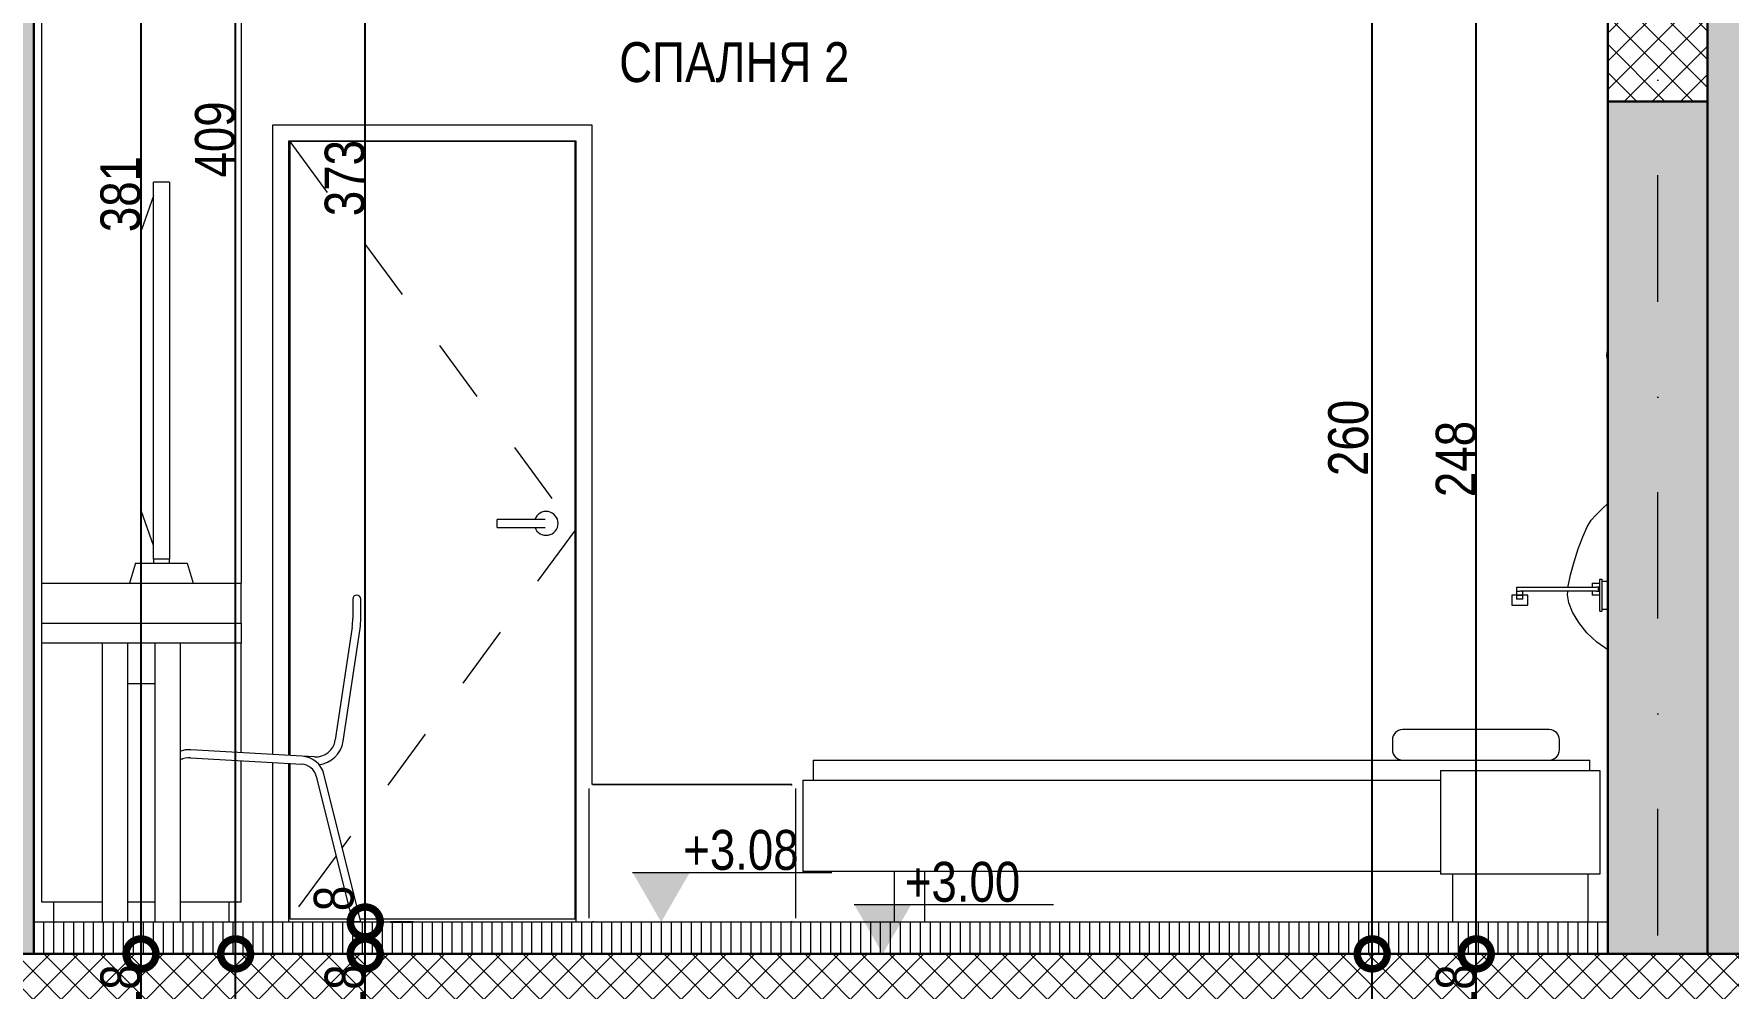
# Model space of a CAD drawing. Header units: centimetres. Extents: x 0 to 25250, y 0 to 2250.
# Drawn here: x 10015.6 to 10440.8, y 1687.4 to 1926.7 of the extents above; entities that cross this region are included whole.
import ezdxf

# ---------------------------------------------------------------- set-up
doc = ezdxf.new("R2010")
doc.units = ezdxf.units.CM
doc.linetypes.add('20-View-1$0$Dash', pattern=[31.75, 15.875, -15.875])
doc.linetypes.add('20-View-1$0$Dash dot', pattern=[79.375, 31.75, -23.8125, 0, -23.8125])
for name, color, linetype, lineweight in [('A-ANNO-DIMS', 7, 'Continuous', 9), ('A-ANNO-NOTE', 7, 'Continuous', 9), ('A-AREA-IDEN', 7, 'Continuous', 9), ('A-DETL', 7, 'Continuous', 9), ('A-DOOR', 7, 'Continuous', 9), ('A-DOOR-FRAM', 7, 'Continuous', 15), ('A-FLOR-FNSH', 7, 'Continuous', 9), ('A-FLOR-LEVL', 7, 'Continuous', 9), ('A-FLOR-PATT', 7, 'Continuous', 9), ('A-WALL', 7, 'Continuous', 9), ('A-WALL-PATT', 7, 'Continuous', 9), ('E-ELEC-EQPM', 7, 'Continuous', 9), ('E-LITE-EQPM', 7, 'Continuous', 9), ('G-ANNO-DIMS', 7, 'Continuous', 9), ('I-FURN', 7, 'Continuous', 9), ('L-PLNT', 7, 'Continuous', 15), ('S-BEAM', 7, 'Continuous', 9), ('S-GRID', 7, 'Continuous', 9)]:
    doc.layers.add(name, color=color, linetype=linetype, lineweight=lineweight)
doc.styles.add('20-View-1$0$Arial Narrow', font='ARIALN.TTF', dxfattribs={"height": 10})
doc.styles.add('20-View-1$0$Arial Narrow_1', font='ARIALN.TTF', dxfattribs={"height": 10})
doc.styles.add('20-View-1$0$Arial Narrow_2', font='ARIALN.TTF', dxfattribs={"height": 10})
doc.dimstyles.new('20-View-1$0$TEC_DIM', dxfattribs={"dimscale": 30.48, "dimtxt": 10.23431, "dimasz": 0.492126, "dimexe": 0.393701, "dimexo": 0.246063, "dimgap": 0, "dimtad": 1, "dimdec": 0, "dimzin": 0, "dimdsep": 46, "dimtxsty": '20-View-1$0$Arial Narrow', "dimblk1": '20-View-1$0$_DotSmall', "dimblk2": '20-View-1$0$_DotSmall', "dimsah": 1, "dimcen": 0.09, "dimazin": 0, "dimtfac": 1, "dimtdec": 4, "dimtix": 1, "dimtmove": 0, "dimatfit": 3, "dimfxl": 1, "dimtvp": 1, "dimtolj": 1, "dimtzin": 0, "dimarcsym": 2})
doc.dimstyles.new('20-View-1$0$TEC_DIM_1', dxfattribs={"dimscale": 30.48, "dimtxt": 10.23431, "dimasz": 0.492126, "dimexe": 0.393701, "dimexo": 0.246063, "dimgap": 0, "dimtad": 1, "dimdec": 0, "dimzin": 0, "dimdsep": 46, "dimtxsty": '20-View-1$0$Arial Narrow_2', "dimblk1": '20-View-1$0$_DotSmall', "dimblk2": '20-View-1$0$_DotSmall', "dimsah": 1, "dimcen": 0.09, "dimazin": 0, "dimtfac": 1, "dimtdec": 4, "dimtix": 1, "dimtmove": 0, "dimatfit": 3, "dimfxl": 1, "dimtvp": 1, "dimtolj": 1, "dimtzin": 0, "dimarcsym": 2})
doc.dimstyles.new('20-View-1$0$TEC_DIM_2', dxfattribs={"dimscale": 30.48, "dimtxt": 10.23431, "dimasz": 0.492126, "dimexe": 0.393701, "dimexo": 0.246063, "dimgap": 0, "dimtad": 1, "dimdec": 0, "dimzin": 0, "dimdsep": 46, "dimtxsty": '20-View-1$0$Arial Narrow', "dimblk1": '20-View-1$0$_DotSmall', "dimblk2": '20-View-1$0$_DotSmall', "dimsah": 1, "dimcen": 0.09, "dimazin": 0, "dimtfac": 1, "dimtdec": 4, "dimtix": 1, "dimtmove": 2, "dimatfit": 3, "dimfxl": 1, "dimtvp": 1, "dimtolj": 1, "dimtzin": 0, "dimarcsym": 2})

# ---------------------------------------------------------------- blocks, each defined once
blk = doc.blocks.new('TEC_DOOR-INT - 80x200-2358330-1-1')
at = {"layer": 'A-DOOR', "linetype": '20-View-1$0$Dash'}
for p, q in [((-1274.94, 503.8), (-1203.34, 406.3)), ((-1203.34, 406.3), (-1261.78, 326.72)), ((-1263.32, 324.63), (-1274.94, 308.8))]:
    blk.add_line(p, q, dxfattribs=at)
at = {"layer": 'A-DOOR', "lineweight": 15}
for p, q in [((-1203.34, 503.8), (-1274.94, 503.8)), ((-1274.94, 503.8), (-1274.94, 349.77)), ((-1203.34, 308.8), (-1203.34, 503.8)), ((-1274.94, 347.76), (-1274.94, 308.8)), ((-1274.94, 308.8), (-1259.37, 308.8)), ((-1257.31, 308.8), (-1203.34, 308.8))]:
    blk.add_line(p, q, dxfattribs=at)
at = {"layer": 'A-DOOR'}
for p, q in [((-1212.34, 409), (-1222.84, 409)), ((-1222.84, 408), (-1222.84, 409)), ((-1222.84, 407), (-1222.84, 408)), ((-1222.84, 407), (-1212.34, 407))]:
    blk.add_line(p, q, dxfattribs=at)
at = {"layer": 'A-DOOR', "flags": 128}
for points in [[(-1210.84, 409), (-1210.84, 409), (-1210.85, 409), (-1210.85, 409), (-1210.86, 409), (-1210.87, 409), (-1210.89, 409), (-1210.9, 409), (-1210.92, 409), (-1210.94, 409), (-1210.96, 409), (-1210.99, 409), (-1211.01, 409), (-1211.04, 409), (-1211.07, 409), (-1211.11, 409), (-1211.14, 409), (-1211.18, 409), (-1211.22, 409), (-1211.26, 409), (-1211.3, 409), (-1211.34, 409), (-1211.39, 409), (-1211.43, 409), (-1211.48, 409), (-1211.53, 409), (-1211.58, 409), (-1211.64, 409), (-1211.69, 409), (-1211.74, 409), (-1211.8, 409), (-1211.86, 409), (-1211.91, 409), (-1211.97, 409), (-1212.03, 409), (-1212.09, 409), (-1212.15, 409), (-1212.21, 409), (-1212.27, 409), (-1212.33, 409), (-1212.34, 409)], [(-1212.34, 407), (-1212.28, 407), (-1212.22, 407), (-1212.16, 407), (-1212.1, 407), (-1212.05, 407), (-1211.99, 407), (-1211.93, 407), (-1211.87, 407), (-1211.82, 407), (-1211.76, 407), (-1211.7, 407), (-1211.65, 407), (-1211.6, 407), (-1211.55, 407), (-1211.5, 407), (-1211.45, 407), (-1211.4, 407), (-1211.35, 407), (-1211.31, 407), (-1211.27, 407), (-1211.23, 407), (-1211.19, 407), (-1211.15, 407), (-1211.11, 407), (-1211.08, 407), (-1211.05, 407), (-1211.02, 407), (-1210.99, 407), (-1210.97, 407), (-1210.95, 407), (-1210.92, 407), (-1210.91, 407), (-1210.89, 407), (-1210.88, 407), (-1210.87, 407), (-1210.86, 407), (-1210.85, 407), (-1210.85, 407), (-1210.84, 407)]]:
    blk.add_lwpolyline(points, dxfattribs=at)
at = {"layer": 'A-DOOR'}
for start, end in [(360, 160.3657), (199.5633, 360)]:
    blk.add_arc((-1210.59, 408), 3, start, end, dxfattribs=at)
at = {"layer": 'A-DOOR-FRAM'}
for p, q in [((-1279.14, 508), (-1199.14, 508)), ((-1279.14, 350.01), (-1279.14, 508)), ((-1199.14, 508), (-1199.14, 342.47)), ((-1275.14, 504), (-1203.14, 504)), ((-1275.14, 349.78), (-1275.14, 504)), ((-1203.14, 504), (-1203.14, 308)), ((-1279.14, 308), (-1279.14, 348.01)), ((-1275.14, 308), (-1275.14, 347.78))]:
    blk.add_line(p, q, dxfattribs=at)
blk = doc.blocks.new('Planting_RPC_Tree_Deciduous - Blue_Berry_Elder-4_5_Meters-1824323-1-1')
at = {"layer": 'L-PLNT', "color": 253, "true_color": 0xaaaaaa}
for p, q in [((-944.39, 450.14), (-944.14, 452.03)), ((-944.19, 448.42), (-944.39, 450.14)), ((-945.43, 411.85), (-944.14, 413)), ((-949.34, 407.13), (-948.3, 408.77)), ((-948.3, 408.77), (-947.1, 410.14)), ((-947.1, 410.14), (-945.43, 411.85)), ((-951.6, 401.61), (-950.47, 404.64)), ((-950.47, 404.64), (-949.34, 407.13)), ((-952.64, 398.33), (-951.6, 401.61)), ((-953.49, 395.12), (-952.64, 398.33)), ((-954.1, 392), (-954.07, 392.26)), ((-954.07, 392.26), (-953.49, 395.12)), ((-954.29, 390.07), (-954.2, 391)), ((-953.95, 388.06), (-954.29, 390.07)), ((-952.99, 385.69), (-953.95, 388.06)), ((-951.46, 383.13), (-952.99, 385.69)), ((-949.42, 380.57), (-951.46, 383.13)), ((-946.93, 378.2), (-949.42, 380.57)), ((-944.14, 376.26), (-946.93, 378.2))]:
    blk.add_line(p, q, dxfattribs=at)
blk = doc.blocks.new('ГАРДЕРОБ - Гардероб-2266786-1-1')
at = {"layer": 'I-FURN', "color": 253, "true_color": 0xaaaaaa}
for p, q in [((-1337.14, 558), (-1287.14, 558)), ((-1337.14, 393), (-1337.14, 558)), ((-1287.14, 558), (-1287.14, 393))]:
    blk.add_line(p, q, dxfattribs=at)
blk = doc.blocks.new('ПРАВОЪГЪЛНА МАСА - 50x130-1336701-1-1')
at = {"layer": 'I-FURN', "color": 253, "true_color": 0xaaaaaa}
for p, q in [((-1337.14, 383), (-1287.14, 383)), ((-1337.14, 377.92), (-1337.14, 383)), ((-1287.14, 383), (-1287.14, 377.92)), ((-1287.14, 377.92), (-1337.14, 377.92)), ((-1321.9, 308), (-1321.9, 377.92)), ((-1315.55, 308), (-1315.55, 377.92)), ((-1308.73, 308), (-1308.73, 377.92)), ((-1302.38, 308), (-1302.38, 377.92)), ((-1308.73, 367.76), (-1315.55, 367.76)), ((-1315.55, 308), (-1321.9, 308)), ((-1302.38, 308), (-1308.73, 308))]:
    blk.add_line(p, q, dxfattribs=at)
blk = doc.blocks.new('Stuhl-13 - Typ1-2266787-1-1')
at = {"layer": 'I-FURN', "color": 253, "true_color": 0xaaaaaa}
for p, q in [((-1259.11, 389.01), (-1259.11, 384.14)), ((-1257.11, 384.14), (-1257.11, 389.01)), ((-1259.27, 381.93), (-1263.5, 353.66)), ((-1261.52, 353.36), (-1257.3, 381.63)), ((-1299.85, 349.21), (-1271.94, 347.59)), ((-1271.82, 349.59), (-1299.74, 351.21)), ((-1268.73, 349.41), (-1271.82, 349.59)), ((-1268.29, 344.56), (-1259.17, 308.01)), ((-1257.11, 308.01), (-1266.35, 345.05)), ((-1257.11, 308.01), (-1259.17, 308.01))]:
    blk.add_line(p, q, dxfattribs=at)
for centre, radius, start, end in [((-1258.11, 389.01), 1, 0, 180), ((-1274.11, 384.14), 15, 351.5, 0), ((-1274.11, 384.14), 17, 351.5, 360), ((-1268.44, 354.4), 5, 266.6697, 351.5), ((-1268.44, 354.4), 7, 276.3625, 351.5), ((-1300.14, 344.22), 5, 86.6697, 117.1838), ((-1300.14, 344.22), 7, 86.6697, 108.7161), ((-1300.14, 344.22), 7, 86.6697, 108.0205), ((-1300.14, 344.22), 5, 108.0205, 111.0944), ((-1272.17, 343.6), 6, 14, 86.6697), ((-1272.17, 343.6), 4, 14, 86.6697)]:
    blk.add_arc(centre, radius, start, end, dxfattribs=at)
blk = doc.blocks.new('ШКАФ - ШКАФ-2266788-1-1')
at = {"layer": 'I-FURN', "color": 253, "true_color": 0xaaaaaa}
for p, q in [((-1337.14, 393), (-1287.14, 393)), ((-1337.14, 383), (-1337.14, 393)), ((-1287.14, 383), (-1287.14, 393)), ((-1337.14, 313), (-1337.14, 377.92)), ((-1287.14, 350.48), (-1287.14, 377.92)), ((-1287.14, 313), (-1287.14, 348.47)), ((-1321.9, 313), (-1337.14, 313)), ((-1334.14, 308), (-1334.14, 313)), ((-1308.73, 313), (-1315.55, 313)), ((-1287.14, 313), (-1302.38, 313)), ((-1290.14, 308), (-1290.14, 313))]:
    blk.add_line(p, q, dxfattribs=at)
blk = doc.blocks.new('TV - 65 Zoll-2242998-1-1')
at = {"layer": 'E-ELEC-EQPM', "color": 253, "true_color": 0xaaaaaa}
for p, q in [((-1309.14, 399), (-1309.14, 493.6)), ((-1305.14, 493.6), (-1309.14, 493.6)), ((-1305.14, 493.6), (-1305.14, 399)), ((-1309.14, 490.17), (-1312.14, 481.6)), ((-1312.14, 411), (-1312.14, 481.6)), ((-1309.14, 402.43), (-1312.14, 411)), ((-1313.64, 398), (-1315.14, 393)), ((-1309.14, 399), (-1309.14, 398)), ((-1305.14, 399), (-1309.14, 399)), ((-1305.14, 398), (-1305.14, 399)), ((-1300.64, 398), (-1299.14, 393))]:
    blk.add_line(p, q, dxfattribs=at)
at = {"layer": 'E-ELEC-EQPM', "color": 253, "true_color": 0xaaaaaa, "flags": 128}
for points in [[(-1313.64, 398), (-1313.42, 398), (-1312.77, 398), (-1311.74, 398), (-1310.39, 398), (-1308.83, 398), (-1307.14, 398)], [(-1307.14, 398), (-1305.46, 398), (-1303.89, 398), (-1302.55, 398), (-1301.51, 398), (-1300.86, 398), (-1300.64, 398)]]:
    blk.add_lwpolyline(points, dxfattribs=at)
blk = doc.blocks.new('ЛЕГЛО - ДВОЙНО - 200x200cm-2336733-1-1')
at = {"layer": 'I-FURN', "color": 253, "true_color": 0xaaaaaa}
for p, q in [((-998.21, 353.72), (-998.21, 351.18)), ((-958.84, 356.26), (-995.67, 356.26)), ((-956.3, 351.18), (-956.3, 353.72)), ((-1143.6, 348.64), (-1143.6, 343.56)), ((-1143.6, 348.64), (-1141.06, 348.64)), ((-1141.06, 348.64), (-951.22, 348.64)), ((-986.14, 346), (-946.14, 346)), ((-986.14, 346), (-986.14, 320)), ((-951.22, 348.64), (-948.68, 348.64)), ((-948.68, 346), (-948.68, 348.64)), ((-946.14, 346), (-946.14, 320)), ((-1146.14, 343.56), (-986.14, 343.56)), ((-1146.14, 343.56), (-1146.14, 320.7)), ((-986.14, 320.7), (-1146.14, 320.7)), ((-1123.28, 320.7), (-1123.28, 309.47)), ((-1115.66, 320.7), (-1115.66, 309.47)), ((-946.14, 320), (-986.14, 320)), ((-983.14, 320), (-983.14, 308)), ((-949.14, 320), (-949.14, 308)), ((-1123.28, 309.47), (-1123.28, 308)), ((-1115.66, 309.47), (-1115.66, 308))]:
    blk.add_line(p, q, dxfattribs=at)
for centre, start, end in [((-995.67, 353.72), 90, 180), ((-958.84, 353.72), 0, 90), ((-995.67, 351.18), 180, 270), ((-958.84, 351.18), 270, 0)]:
    blk.add_arc(centre, 2.54, start, end, dxfattribs=at)
blk = doc.blocks.new('SOFA-BEDROOM - 1000 x 1000-2337895-1-1')
at = {"layer": 'I-FURN', "color": 253, "true_color": 0xaaaaaa}
for p, q in [((-1199.91, 341.5), (-1199.91, 309)), ((-1198.91, 342.5), (-1198.91, 342.31)), ((-1198.91, 342.5), (-1197.44, 342.5)), ((-1150.38, 342.5), (-1197.44, 342.5)), ((-1150.38, 342.5), (-1197.44, 342.5)), ((-1197.44, 342.5), (-1150.38, 342.5)), ((-1150.38, 342.5), (-1148.91, 342.5)), ((-1148.91, 342.27), (-1148.91, 342.5)), ((-1147.91, 309), (-1147.91, 341.5)), ((-1198.91, 308.23), (-1198.91, 308)), ((-1148.91, 308), (-1148.91, 308.19))]:
    blk.add_line(p, q, dxfattribs=at)
at = {"layer": 'I-FURN', "color": 253, "true_color": 0xaaaaaa, "flags": 128}
for points in [[(-1197.44, 342.5), (-1197.5, 342.5), (-1197.56, 342.5), (-1197.62, 342.5), (-1197.67, 342.5), (-1197.73, 342.5), (-1197.79, 342.5), (-1197.85, 342.5), (-1197.9, 342.5), (-1197.96, 342.5), (-1198.01, 342.5), (-1198.07, 342.5), (-1198.12, 342.5), (-1198.17, 342.5), (-1198.22, 342.5), (-1198.27, 342.5), (-1198.32, 342.5), (-1198.36, 342.5), (-1198.41, 342.5), (-1198.45, 342.5), (-1198.49, 342.5), (-1198.53, 342.5), (-1198.57, 342.5), (-1198.61, 342.5), (-1198.64, 342.5), (-1198.68, 342.5), (-1198.71, 342.5), (-1198.74, 342.5), (-1198.76, 342.5), (-1198.79, 342.5), (-1198.81, 342.5), (-1198.83, 342.5), (-1198.85, 342.5), (-1198.86, 342.5), (-1198.88, 342.5), (-1198.89, 342.5), (-1198.9, 342.5), (-1198.9, 342.5), (-1198.91, 342.5), (-1198.91, 342.5)], [(-1148.91, 342.5), (-1148.91, 342.5), (-1148.91, 342.5), (-1148.92, 342.5), (-1148.93, 342.5), (-1148.94, 342.5), (-1148.95, 342.5), (-1148.97, 342.5), (-1148.98, 342.5), (-1149, 342.5), (-1149.02, 342.5), (-1149.05, 342.5), (-1149.07, 342.5), (-1149.1, 342.5), (-1149.13, 342.5), (-1149.17, 342.5), (-1149.2, 342.5), (-1149.24, 342.5), (-1149.27, 342.5), (-1149.31, 342.5), (-1149.35, 342.5), (-1149.4, 342.5), (-1149.44, 342.5), (-1149.49, 342.5), (-1149.54, 342.5), (-1149.58, 342.5), (-1149.63, 342.5), (-1149.69, 342.5), (-1149.74, 342.5), (-1149.79, 342.5), (-1149.85, 342.5), (-1149.9, 342.5), (-1149.96, 342.5), (-1150.01, 342.5), (-1150.07, 342.5), (-1150.13, 342.5), (-1150.19, 342.5), (-1150.25, 342.5), (-1150.3, 342.5), (-1150.36, 342.5), (-1150.38, 342.5)]]:
    blk.add_lwpolyline(points, dxfattribs=at)
blk = doc.blocks.new('Structural Framing 9 - Structural Framing 9-2376965-1-1')
at = {"layer": 'S-BEAM'}
h = blk.add_hatch(dxfattribs=at)
h.set_pattern_fill('FP1_11', color=256, style=0, pattern_type=2)
h.set_pattern_definition([(45, (-985.806, 295.661), (-3.53553, 3.53553), []), (135, (-985.806, 295.661), (-3.53553, -3.53553), [])])
h.paths.add_polyline_path([(-919.14, 513.85), (-919.14, 539.86), (-944.14, 548.28), (-944.14, 513.85), (-922.58, 513.85)])
at = {"layer": 'A-DETL', "color": 7, "lineweight": 30}
for p, q in [((-919.14, 513.85), (-919.14, 539.86)), ((-944.14, 513.85), (-919.14, 513.85))]:
    blk.add_line(p, q, dxfattribs=at)
at = {"layer": 'S-BEAM', "lineweight": 30}
blk.add_line((-944.14, 548.28), (-944.14, 513.85), dxfattribs=at)
blk = doc.blocks.new('Spot Elevations - ELEVATION_PROJECT-150941-1-1')
at = {"layer": 'A-ANNO-NOTE'}
blk.add_hatch(color=256, dxfattribs=at).paths.add_polyline_path([(-1581.3, 312.39), (-1566.99, 312.39), (-1574.14, 300)])
blk.add_line((-1581.3, 312.39), (-1531.3, 312.39), dxfattribs=at)
blk = doc.blocks.new('20-View-1$0$_DotSmall')
at = {"color": 0, "linetype": 'ByBlock', "const_width": 0.5}
blk.add_lwpolyline([(-0.0625, 0, 1), (0.0625, 0, 1)], format="xyb", close=True, dxfattribs=at)
blk = doc.blocks.new('*D2979')
at = {"layer": 'A-ANNO-DIMS', "color": 0, "lineweight": -2, "transparency": 16777216}
for p, q in [((10042.5, 1677.96), (10042.5, 1695.96)), ((10047.35, 1695.96), (10054.5, 1695.96)), ((10047.35, 1677.96), (10054.5, 1677.96))]:
    blk.add_line(p, q, dxfattribs=at)
at = {"layer": 'A-ANNO-DIMS', "color": 0, "lineweight": -2, "transparency": 16777216, "xscale": 15, "yscale": 15, "zscale": 15}
for p, rotation in [((10042.5, 1695.96), 90), ((10042.5, 1677.96), 270)]:
    blk.add_blockref('20-View-1$0$_DotSmall', p, dxfattribs=dict(at, rotation=rotation))
at = {"layer": 'A-ANNO-DIMS', "color": 0, "transparency": 16777216, "insert": (10037.39, 1686.96), "char_height": 10, "width": 15.2053, "attachment_point": 5, "rotation": 90, "style": '20-View-1$0$Arial Narrow'}
blk.add_mtext('\\A1;18', dxfattribs=at)
blk = doc.blocks.new('*D2980')
at = {"layer": 'A-ANNO-DIMS', "color": 0, "lineweight": -2, "transparency": 16777216}
for p, q in [((10023.12, 2077.17), (10054.5, 2077.17)), ((10042.5, 1695.96), (10042.5, 2077.17)), ((10047.35, 1695.96), (10054.5, 1695.96))]:
    blk.add_line(p, q, dxfattribs=at)
at = {"layer": 'A-ANNO-DIMS', "color": 0, "lineweight": -2, "transparency": 16777216, "xscale": 15, "yscale": 15, "zscale": 15}
for p, rotation in [((10042.5, 2077.17), 90), ((10042.5, 1695.96), 270)]:
    blk.add_blockref('20-View-1$0$_DotSmall', p, dxfattribs=dict(at, rotation=rotation))
at = {"layer": 'A-ANNO-DIMS', "color": 0, "transparency": 16777216, "insert": (10037.39, 1886.57), "char_height": 10, "width": 22.8079, "attachment_point": 5, "rotation": 90, "style": '20-View-1$0$Arial Narrow'}
blk.add_mtext('\\A1;381', dxfattribs=at)
blk = doc.blocks.new('*D2982')
at = {"layer": 'A-ANNO-DIMS', "color": 0, "lineweight": -2, "transparency": 16777216}
for p, q in [((10066.24, 1395.96), (10066.24, 1695.96)), ((10071.08, 1695.96), (10078.24, 1695.96)), ((10071.08, 1395.96), (10078.24, 1395.96))]:
    blk.add_line(p, q, dxfattribs=at)
at = {"layer": 'A-ANNO-DIMS', "color": 0, "lineweight": -2, "transparency": 16777216, "xscale": 15, "yscale": 15, "zscale": 15}
for p, rotation in [((10066.24, 1695.96), 90), ((10066.24, 1395.96), 270)]:
    blk.add_blockref('20-View-1$0$_DotSmall', p, dxfattribs=dict(at, rotation=rotation))
at = {"layer": 'A-ANNO-DIMS', "color": 0, "transparency": 16777216, "insert": (10061.13, 1545.96), "char_height": 10, "width": 22.8079, "attachment_point": 5, "rotation": 90, "style": '20-View-1$0$Arial Narrow'}
blk.add_mtext('\\A1;300', dxfattribs=at)
blk = doc.blocks.new('*D2983')
at = {"layer": 'A-ANNO-DIMS', "color": 0, "lineweight": -2, "transparency": 16777216}
for p, q in [((9998.12, 2104.58), (10078.24, 2104.58)), ((10066.24, 1695.96), (10066.24, 2104.58)), ((10071.08, 1695.96), (10078.24, 1695.96))]:
    blk.add_line(p, q, dxfattribs=at)
at = {"layer": 'A-ANNO-DIMS', "color": 0, "lineweight": -2, "transparency": 16777216, "xscale": 15, "yscale": 15, "zscale": 15}
for p, rotation in [((10066.24, 2104.58), 90), ((10066.24, 1695.96), 270)]:
    blk.add_blockref('20-View-1$0$_DotSmall', p, dxfattribs=dict(at, rotation=rotation))
at = {"layer": 'A-ANNO-DIMS', "color": 0, "transparency": 16777216, "insert": (10061.13, 1900.27), "char_height": 10, "width": 22.8079, "attachment_point": 5, "rotation": 90, "style": '20-View-1$0$Arial Narrow'}
blk.add_mtext('\\A1;409', dxfattribs=at)
blk = doc.blocks.new('*D2986')
at = {"layer": 'A-ANNO-DIMS', "color": 0, "lineweight": -2, "transparency": 16777216}
for p, q in [((10378.12, 1695.96), (10365.59, 1695.96)), ((10377.59, 1677.96), (10377.59, 1695.96)), ((10382.44, 1677.96), (10389.59, 1677.96))]:
    blk.add_line(p, q, dxfattribs=at)
at = {"layer": 'A-ANNO-DIMS', "color": 0, "lineweight": -2, "transparency": 16777216, "xscale": 15, "yscale": 15, "zscale": 15}
for p, rotation in [((10377.59, 1695.96), 90), ((10377.59, 1677.96), 270)]:
    blk.add_blockref('20-View-1$0$_DotSmall', p, dxfattribs=dict(at, rotation=rotation))
at = {"layer": 'A-ANNO-DIMS', "color": 0, "transparency": 16777216, "insert": (10372.49, 1686.96), "char_height": 10, "width": 15.2053, "attachment_point": 5, "rotation": 90, "style": '20-View-1$0$Arial Narrow'}
blk.add_mtext('\\A1;18', dxfattribs=at)
blk = doc.blocks.new('*D2987')
at = {"layer": 'A-ANNO-DIMS', "color": 0, "lineweight": -2, "transparency": 16777216}
for p, q in [((10403.12, 1944.24), (10365.59, 1944.24)), ((10377.59, 1695.96), (10377.59, 1944.24)), ((10378.12, 1695.96), (10365.59, 1695.96))]:
    blk.add_line(p, q, dxfattribs=at)
at = {"layer": 'A-ANNO-DIMS', "color": 0, "lineweight": -2, "transparency": 16777216, "xscale": 15, "yscale": 15, "zscale": 15}
for p, rotation in [((10377.59, 1944.24), 90), ((10377.59, 1695.96), 270)]:
    blk.add_blockref('20-View-1$0$_DotSmall', p, dxfattribs=dict(at, rotation=rotation))
at = {"layer": 'A-ANNO-DIMS', "color": 0, "transparency": 16777216, "insert": (10372.49, 1820.1), "char_height": 10, "width": 22.8079, "attachment_point": 5, "rotation": 90, "style": '20-View-1$0$Arial Narrow'}
blk.add_mtext('\\A1;248', dxfattribs=at)
blk = doc.blocks.new('*D2989')
at = {"layer": 'A-ANNO-DIMS', "color": 0, "lineweight": -2, "transparency": 16777216}
for p, q in [((10351.48, 1395.96), (10351.48, 1695.96)), ((10356.33, 1695.96), (10363.48, 1695.96)), ((10356.33, 1395.96), (10363.48, 1395.96))]:
    blk.add_line(p, q, dxfattribs=at)
at = {"layer": 'A-ANNO-DIMS', "color": 0, "lineweight": -2, "transparency": 16777216, "xscale": 15, "yscale": 15, "zscale": 15}
for p, rotation in [((10351.48, 1695.96), 90), ((10351.48, 1395.96), 270)]:
    blk.add_blockref('20-View-1$0$_DotSmall', p, dxfattribs=dict(at, rotation=rotation))
at = {"layer": 'A-ANNO-DIMS', "color": 0, "transparency": 16777216, "insert": (10346.38, 1545.96), "char_height": 10, "width": 22.8079, "attachment_point": 5, "rotation": 90, "style": '20-View-1$0$Arial Narrow'}
blk.add_mtext('\\A1;300', dxfattribs=at)
blk = doc.blocks.new('*D2990')
at = {"layer": 'A-ANNO-DIMS', "color": 0, "lineweight": -2, "transparency": 16777216}
for p, q in [((10428.12, 1954.82), (10339.48, 1954.82)), ((10351.48, 1695.96), (10351.48, 1954.82)), ((10356.33, 1695.96), (10363.48, 1695.96))]:
    blk.add_line(p, q, dxfattribs=at)
at = {"layer": 'A-ANNO-DIMS', "color": 0, "lineweight": -2, "transparency": 16777216, "xscale": 15, "yscale": 15, "zscale": 15}
for p, rotation in [((10351.48, 1954.82), 90), ((10351.48, 1695.96), 270)]:
    blk.add_blockref('20-View-1$0$_DotSmall', p, dxfattribs=dict(at, rotation=rotation))
at = {"layer": 'A-ANNO-DIMS', "color": 0, "transparency": 16777216, "insert": (10345.52, 1825.39), "char_height": 10, "width": 22.8079, "attachment_point": 5, "rotation": 90, "style": '20-View-1$0$Arial Narrow_2'}
blk.add_mtext('\\A1;\u200e260', dxfattribs=at)
blk = doc.blocks.new('*D3013')
at = {"layer": 'A-ANNO-DIMS', "color": 0, "lineweight": -2, "transparency": 16777216}
for p, q in [((10098.78, 1677.96), (10098.78, 1695.96)), ((10103.63, 1695.96), (10110.78, 1695.96)), ((10103.63, 1677.96), (10110.78, 1677.96))]:
    blk.add_line(p, q, dxfattribs=at)
at = {"layer": 'A-ANNO-DIMS', "color": 0, "lineweight": -2, "transparency": 16777216, "xscale": 15, "yscale": 15, "zscale": 15}
for p, rotation in [((10098.78, 1695.96), 90), ((10098.78, 1677.96), 270)]:
    blk.add_blockref('20-View-1$0$_DotSmall', p, dxfattribs=dict(at, rotation=rotation))
at = {"layer": 'A-ANNO-DIMS', "color": 0, "transparency": 16777216, "insert": (10093.67, 1686.96), "char_height": 10, "width": 15.2053, "attachment_point": 5, "rotation": 90, "style": '20-View-1$0$Arial Narrow'}
blk.add_mtext('\\A1;18', dxfattribs=at)
blk = doc.blocks.new('*D3014')
at = {"layer": 'A-ANNO-DIMS', "color": 0, "lineweight": -2, "transparency": 16777216}
for p, q in [((10098.78, 1695.96), (10098.78, 1703.97)), ((10105.15, 1703.97), (10110.78, 1703.97)), ((10103.63, 1695.96), (10110.78, 1695.96))]:
    blk.add_line(p, q, dxfattribs=at)
at = {"layer": 'A-ANNO-DIMS', "color": 0, "lineweight": -2, "transparency": 16777216, "xscale": 15, "yscale": 15, "zscale": 15}
for p, rotation in [((10098.78, 1703.97), 90), ((10098.78, 1695.96), 270)]:
    blk.add_blockref('20-View-1$0$_DotSmall', p, dxfattribs=dict(at, rotation=rotation))
at = {"layer": 'A-ANNO-DIMS', "color": 0, "transparency": 16777216, "insert": (10085.85, 1706.68), "char_height": 10, "width": 7.6026, "attachment_point": 1, "rotation": 90, "line_spacing_factor": 0.974696, "style": '20-View-1$0$Arial Narrow'}
blk.add_mtext('\\A1;8', dxfattribs=at)
blk = doc.blocks.new('*D3015')
at = {"layer": 'A-ANNO-DIMS', "color": 0, "lineweight": -2, "transparency": 16777216}
for p, q in [((10023.12, 2077.17), (10110.78, 2077.17)), ((10098.78, 1703.97), (10098.78, 2077.17)), ((10105.15, 1703.97), (10110.78, 1703.97))]:
    blk.add_line(p, q, dxfattribs=at)
at = {"layer": 'A-ANNO-DIMS', "color": 0, "lineweight": -2, "transparency": 16777216, "xscale": 15, "yscale": 15, "zscale": 15}
for p, rotation in [((10098.78, 2077.17), 90), ((10098.78, 1703.97), 270)]:
    blk.add_blockref('20-View-1$0$_DotSmall', p, dxfattribs=dict(at, rotation=rotation))
at = {"layer": 'A-ANNO-DIMS', "color": 0, "transparency": 16777216, "insert": (10093.67, 1890.57), "char_height": 10, "width": 22.8079, "attachment_point": 5, "rotation": 90, "style": '20-View-1$0$Arial Narrow'}
blk.add_mtext('\\A1;373', dxfattribs=at)
blk = doc.blocks.new('Nachttisch-Leuchte Gelenkarm - 470lm _ 3200K _ 220x420-1642099-1-1')
at = {"layer": 'E-LITE-EQPM', "color": 8, "lineweight": 5, "true_color": 0x7d7d7d}
for p, q in [((-946.14, 388.4), (-946.21, 388.4)), ((-946.21, 387.9), (-946.21, 387.9)), ((-946.21, 387.9), (-946.21, 387.9)), ((-946.21, 387.4), (-946.14, 387.4))]:
    blk.add_line(p, q, dxfattribs=at)
blk = doc.blocks.new('Nachttisch-Leuchte Gelenkarm - 470lm _ 3200K _ 220x420-1674104-1-1')
at = {"layer": 'E-LITE-EQPM', "lineweight": 5}
for p, q in [((-967.07, 392), (-967.07, 391)), ((-967.07, 392), (-965.73, 392)), ((-965.73, 392), (-946.96, 392)), ((-948.07, 393), (-948.07, 392)), ((-948.07, 393), (-947.27, 393)), ((-947.27, 393), (-946.27, 393)), ((-946.27, 392), (-946.96, 392)), ((-946.47, 391), (-946.47, 392)), ((-946.27, 393), (-946.27, 392)), ((-946.14, 386), (-946.14, 394)), ((-946.14, 394), (-945.64, 394)), ((-945.64, 394), (-945.64, 386)), ((-945.64, 393.5), (-944.14, 393.5)), ((-967.07, 390), (-968.27, 390)), ((-968.27, 390), (-968.27, 387.5)), ((-968.27, 387.5), (-964.27, 387.5)), ((-967.07, 391), (-967.07, 390)), ((-967.05, 391), (-967.07, 391)), ((-966.27, 390), (-967.07, 390)), ((-967.07, 390), (-967.07, 389)), ((-967.07, 390), (-965.47, 390)), ((-965.47, 389), (-967.07, 389)), ((-966.98, 391), (-967.04, 391)), ((-966.83, 391), (-966.77, 391)), ((-966.7, 391), (-966.77, 391)), ((-966.67, 391), (-966.52, 391)), ((-966.47, 391), (-966.31, 391)), ((-966.1, 391), (-966.27, 391)), ((-965.47, 390), (-966.27, 390)), ((-965.91, 391), (-966.06, 391)), ((-965.87, 391), (-965.8, 391)), ((-965.73, 391), (-965.8, 391)), ((-946.96, 391), (-965.7, 391)), ((-965.47, 390), (-965.47, 391)), ((-964.27, 390), (-965.47, 390)), ((-965.47, 389), (-965.47, 390)), ((-964.27, 387.5), (-964.27, 390)), ((-948.07, 391), (-948.07, 390)), ((-947.27, 390), (-948.07, 390)), ((-946.27, 390), (-947.27, 390)), ((-946.96, 391), (-946.27, 391)), ((-946.27, 391), (-946.27, 390)), ((-946.14, 388.4), (-946.21, 388.4)), ((-946.21, 387.9), (-946.21, 387.9)), ((-946.21, 387.9), (-946.21, 387.9)), ((-946.21, 387.4), (-946.14, 387.4)), ((-946.14, 386), (-945.64, 386)), ((-945.64, 386.5), (-944.14, 386.5))]:
    blk.add_line(p, q, dxfattribs=at)

msp = doc.modelspace()

# ---------------------------------------------------------------- hatches: boundary and pattern name
at = {"layer": 'A-FLOR-PATT', "true_color": 0x787878}
h = msp.add_hatch(dxfattribs=at)
h.set_pattern_fill('FP1_6', color=8, style=0, pattern_type=2)
h.set_pattern_definition([(270, (10390.6187, 1703.965), (2.5, 2e-16), [])])
h.paths.add_polyline_path([(10015.62, 1695.96), (10410.62, 1695.96), (10410.62, 1703.96), (10015.62, 1703.96)])
h.paths.add_polyline_path([(9618.52, 1695.96), (9990.62, 1695.96), (9990.62, 1703.96), (9595.62, 1703.96), (9595.62, 1695.96)])
at = {"layer": 'A-FLOR-PATT', "true_color": 0xffff80}
msp.add_hatch(color=51, dxfattribs=at).paths.add_polyline_path([(10435.62, 1695.96), (10625.62, 1695.96), (10625.62, 1703.96), (10435.62, 1703.96)])
at = {"layer": 'A-FLOR-PATT'}
h = msp.add_hatch(dxfattribs=at)
h.set_pattern_fill('FP1_11', color=256, style=0, pattern_type=2)
h.set_pattern_definition([(45, (10368.9557, 1691.626), (-3.535534, 3.535534), []), (135, (10368.9557, 1691.626), (-3.535534, -3.535534), [])])
h.paths.add_polyline_path([(10267.89, 1677.96), (11130.62, 1677.96), (11130.62, 1695.96), (9570.62, 1695.96), (9570.62, 1677.96), (10263.98, 1677.96)])
at = {"layer": 'A-WALL-PATT', "true_color": 0x808080}
for points in [[(9990.62, 1695.96), (10015.62, 1695.96), (10015.62, 2020.58), (9990.62, 2020.58), (9990.62, 1703.96)], [(10432.19, 1695.96), (10435.62, 1695.96), (10435.62, 1909.82), (10410.62, 1909.82), (10410.62, 1695.96)]]:
    msp.add_hatch(color=8, dxfattribs=at).paths.add_polyline_path(points)
at = {"layer": 'A-WALL-PATT', "lineweight": 5, "true_color": 0xffff80}
msp.add_hatch(color=51, dxfattribs=at).paths.add_polyline_path([(10450.62, 1703.96), (10450.62, 1949.77), (10435.62, 1954.82), (10435.62, 1703.96), (10447.83, 1703.96)])

# ---------------------------------------------------------------- linework, layer by layer
at = {"layer": 'A-FLOR-FNSH'}
for p, q in [((10032.86, 1703.96), (10015.62, 1703.96)), ((10046.03, 1703.96), (10039.21, 1703.96)), ((10410.62, 1703.96), (10052.38, 1703.96))]:
    msp.add_line(p, q, dxfattribs=at)
at = {"layer": 'A-FLOR-FNSH', "lineweight": 30}
for p, q in [((10015.62, 1703.96), (10015.62, 1695.96)), ((11113.62, 1695.96), (9570.62, 1695.96))]:
    msp.add_line(p, q, dxfattribs=at)
at = {"layer": 'A-FLOR-LEVL', "linetype": '20-View-1$0$Dash'}
msp.add_line((9473.2, 1695.96), (11311.87, 1695.96), dxfattribs=at)
at = {"layer": 'A-WALL', "lineweight": 30}
for p, q in [((10015.62, 1703.96), (10015.62, 2020.58)), ((10410.62, 1909.82), (10410.62, 1695.96)), ((10435.62, 1909.82), (10435.62, 1695.96))]:
    msp.add_line(p, q, dxfattribs=at)
at = {"layer": 'A-WALL'}
for p, q in [((10435.62, 1935.83), (10435.62, 1909.82)), ((10435.62, 1909.82), (10410.62, 1909.82)), ((10075.62, 1745.98), (10075.62, 1903.96)), ((10075.62, 1903.96), (10155.62, 1903.96)), ((10155.62, 1903.96), (10155.62, 1738.43)), ((10075.62, 1703.96), (10075.62, 1743.97))]:
    msp.add_line(p, q, dxfattribs=at)
at = {"layer": 'S-GRID', "color": 1, "linetype": '20-View-1$0$Dash dot', "lineweight": 18, "true_color": 0xff0000}
msp.add_line((10423.12, 1303.22), (10423.12, 2048.06), dxfattribs=at)

# ---------------------------------------------------------------- block references
at = {"layer": 'A-DETL', "color": 7, "lineweight": 30}
msp.add_blockref('Structural Framing 9 - Structural Framing 9-2376965-1-1', (11354.76, 1395.96), dxfattribs=at)
at = {"layer": 'A-DOOR'}
msp.add_blockref('TEC_DOOR-INT - 80x200-2358330-1-1', (11354.76, 1395.96), dxfattribs=at)
at = {"layer": 'E-ELEC-EQPM', "color": 253, "true_color": 0xaaaaaa}
msp.add_blockref('TV - 65 Zoll-2242998-1-1', (11354.76, 1395.96), dxfattribs=at)
at = {"layer": 'E-LITE-EQPM', "lineweight": 5}
for name in ['Nachttisch-Leuchte Gelenkarm - 470lm _ 3200K _ 220x420-1674104-1-1', 'Nachttisch-Leuchte Gelenkarm - 470lm _ 3200K _ 220x420-1642099-1-1']:
    msp.add_blockref(name, (11354.76, 1395.96), dxfattribs=at)
at = {"layer": 'G-ANNO-DIMS'}
for p in [(11747.18, 1403.96), (11802.79, 1395.96)]:
    msp.add_blockref('Spot Elevations - ELEVATION_PROJECT-150941-1-1', p, dxfattribs=at)
at = {"layer": 'I-FURN', "color": 253, "true_color": 0xaaaaaa}
for name in ['ГАРДЕРОБ - Гардероб-2266786-1-1', 'ШКАФ - ШКАФ-2266788-1-1', 'Stuhl-13 - Typ1-2266787-1-1', 'ПРАВОЪГЪЛНА МАСА - 50x130-1336701-1-1', 'ЛЕГЛО - ДВОЙНО - 200x200cm-2336733-1-1', 'SOFA-BEDROOM - 1000 x 1000-2337895-1-1']:
    msp.add_blockref(name, (11354.76, 1395.96), dxfattribs=at)
at = {"layer": 'L-PLNT', "color": 253, "true_color": 0xaaaaaa}
msp.add_blockref('Planting_RPC_Tree_Deciduous - Blue_Berry_Elder-4_5_Meters-1824323-1-1', (11354.76, 1395.96), dxfattribs=at)

# ---------------------------------------------------------------- texts
at = {"layer": 'A-AREA-IDEN', "insert": (10191.39, 1914.52), "char_height": 10, "width": 58.9, "attachment_point": 8, "line_spacing_factor": 0.949189, "style": '20-View-1$0$Arial Narrow_1'}
msp.add_mtext('\\pt63.5,127,190.5,254,317.5,381,444.5,508,571.5,635,698.5,762,825.5,889,952.5,1016,1079.5,1143,1206.5,1270,1333.5,1397,1460.5,1524,1587.5,1651,1714.5,1778,1841.5,1905,1968.5,2032;{\\fArial Narrow|b0|i0|c204|p34;СПАЛНЯ }2', dxfattribs=at)
at = {"layer": 'G-ANNO-DIMS', "char_height": 10, "width": 34.7536, "attachment_point": 1, "line_spacing_factor": 0.974696, "style": '20-View-1$0$Arial Narrow'}
for s, insert in [('+3.08', (10178.56, 1727.05)), ('+3.00', (10234.17, 1719.05))]:
    msp.add_mtext(s, dxfattribs=dict(at, insert=insert))

# ---------------------------------------------------------------- dimensions: what is measured, and where the dimension line sits
at = {"layer": 'A-ANNO-DIMS'}
for base, p1, p2, override, picture, middle in [((10066.24, 2104.58), (10063.58, 1695.96), (9990.62, 2104.58), {"dimpost": '<>', "dimfxl": 415.07654}, '*D2983', (10061.13, 1900.27)), ((10042.5, 2077.17), (10039.85, 1695.96), (10015.62, 2077.17), {"dimpost": '<>', "dimfxl": 381.97672}, '*D2980', (10037.39, 1886.57)), ((10098.78, 2077.17), (10097.65, 1703.97), (10015.62, 2077.17), {"dimpost": '<>', "dimfxl": 382.111621}, '*D3015', (10093.67, 1890.57)), ((10377.59, 1944.24), (10385.62, 1695.96), (10410.62, 1944.24), {"dimpost": '<>', "dimfxl": 249.530832}, '*D2987', (10372.49, 1820.1)), ((10042.5, 1695.96), (10039.85, 1677.96), (10039.85, 1695.96), {"dimpost": '<>', "dimfxl": 18}, '*D2979', (10037.39, 1686.96)), ((10066.24, 1695.96), (10063.58, 1395.96), (10063.58, 1695.96), {"dimpost": '<>', "dimfxl": 300}, '*D2982', (10061.13, 1545.96)), ((10098.78, 1695.96), (10096.13, 1677.96), (10096.13, 1695.96), {"dimpost": '<>', "dimfxl": 18}, '*D3013', (10093.67, 1686.96)), ((10351.48, 1695.96), (10348.83, 1395.96), (10348.83, 1695.96), {"dimpost": '<>', "dimfxl": 300}, '*D2989', (10346.38, 1545.96)), ((10377.59, 1695.96), (10374.94, 1677.96), (10385.62, 1695.96), {"dimpost": '<>', "dimfxl": 20.927458}, '*D2986', (10372.49, 1686.96))]:
    dim = msp.add_linear_dim(base=base, p1=p1, p2=p2, angle=90, dimstyle='20-View-1$0$TEC_DIM', override=override, dxfattribs=at)
    dim.commit()
    dim.dimension.update_dxf_attribs({"geometry": picture, "text_midpoint": middle})
dim = msp.add_linear_dim(base=(10351.48, 1954.82), p1=(10348.83, 1695.96), p2=(10435.62, 1954.82), angle=90, text='\u200e260', dimstyle='20-View-1$0$TEC_DIM_1', override={"dimpost": '<>', "dimfxl": 273.015444}, dxfattribs=at)
dim.commit()
dim.dimension.update_dxf_attribs({"geometry": '*D2990', "text_midpoint": (10345.52, 1825.39)})
dim = msp.add_linear_dim(base=(10098.78, 1703.97), p1=(10096.13, 1695.96), p2=(10097.65, 1703.97), angle=90, dimstyle='20-View-1$0$TEC_DIM_2', override={"dimpost": '<>', "dimfxl": 8.149845}, dxfattribs=at)
dim.commit()
dim.dimension.update_dxf_attribs({"geometry": '*D3014', "text_midpoint": (10092.52, 1710.48), "dimtype": 160, "text_rotation": 90})

doc.saveas('drawing.dxf')
